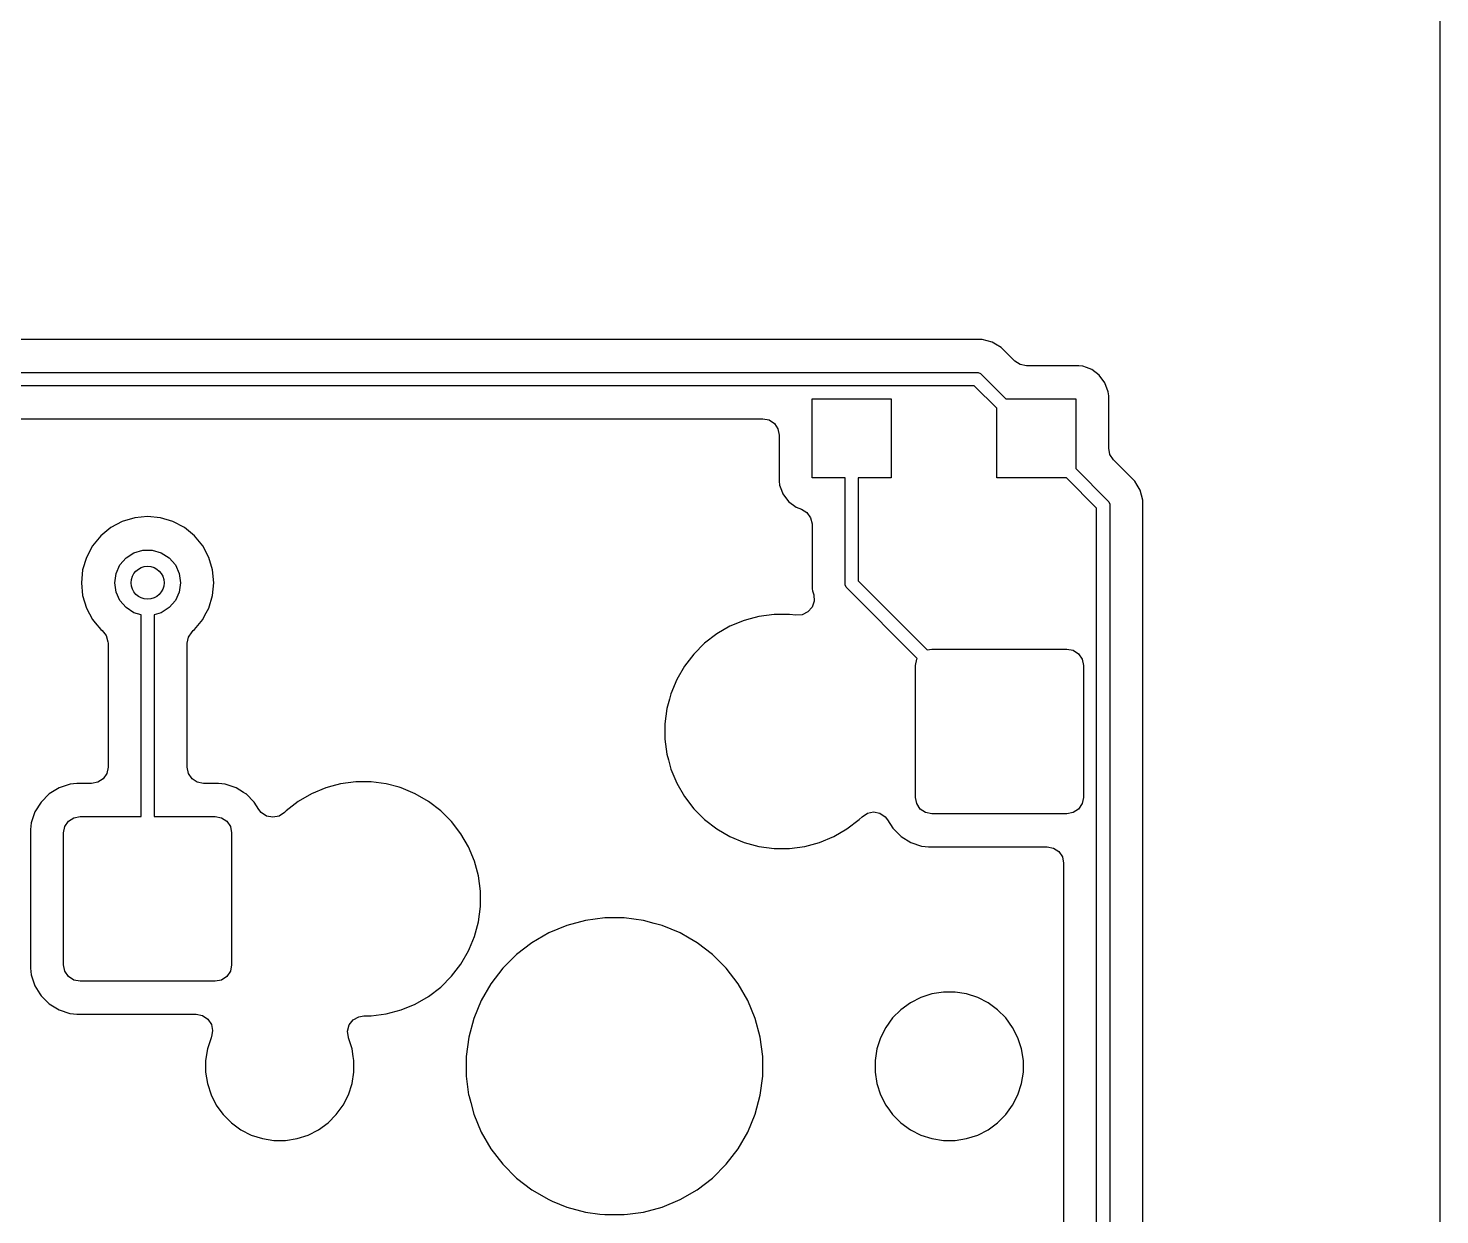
# Model space of a CAD drawing. Extents: x 17 to 170, y -181 to -32.
# Drawn here: x 147.69 to 169.11, y -150.83 to -132.83 of the extents above; entities that cross this region are included whole.
import ezdxf

# ---------------------------------------------------------------- set-up
doc = ezdxf.new("R2010")
doc.units = 0
doc.layers.add('BLACK', color=7, linetype='CONTINUOUS')

msp = doc.modelspace()

# ---------------------------------------------------------------- linework, layer by layer
at = {"layer": 'BLACK', "linetype": 'CONTINUOUS'}
for p, q in [((169.1145, -71.508899), (169.1145, -178.6411)), ((161.995666, -137.5495), (145.8065, -137.5495)), ((161.995682, -137.549499), (161.995666, -137.5495)), ((162.010943, -137.549499), (161.995682, -137.549499)), ((162.169057, -137.549499), (162.010943, -137.549499)), ((162.321781, -137.590421), (162.169057, -137.549499)), ((162.321784, -137.590422), (162.321781, -137.590421)), ((162.371903, -137.619358), (162.321784, -137.590422)), ((162.371906, -137.619361), (162.371903, -137.619358)), ((162.458716, -137.66948), (162.371906, -137.619361)), ((162.57052, -137.781284), (162.458716, -137.66948)), ((162.570521, -137.781286), (162.57052, -137.781284)), ((162.665805, -137.87657), (162.570521, -137.781286)), ((162.746587, -137.930546), (162.665805, -137.87657)), ((162.841875, -137.9495), (162.746587, -137.930546)), ((163.637873, -137.9495), (162.841875, -137.9495)), ((163.637876, -137.9495), (163.637873, -137.9495)), ((163.697481, -137.955908), (163.637876, -137.9495)), ((145.055326, -138.05), (162.09, -138.05)), ((162.09, -138.05), (162.109509, -138.051921)), ((162.109509, -138.051921), (162.145557, -138.066853)), ((162.145557, -138.066853), (162.160711, -138.079289)), ((162.160711, -138.079289), (162.531422, -138.45)), ((163.752117, -137.976286), (163.697481, -137.955908)), ((163.832331, -138.006204), (163.752117, -137.976286)), ((163.947546, -138.092454), (163.832331, -138.006204)), ((164.033796, -138.207669), (163.947546, -138.092454)), ((162.048578, -138.25), (144.881422, -138.25)), ((162.39, -138.591422), (162.048578, -138.25)), ((164.084091, -138.342517), (164.033796, -138.207669)), ((164.090499, -138.402128), (164.084091, -138.342517)), ((159.59, -139.65), (159.59, -138.45)), ((159.59, -138.45), (160.79, -138.45)), ((160.79, -138.45), (160.79, -139.65)), ((162.39, -139.65), (162.39, -138.591422)), ((162.531422, -138.45), (163.59, -138.45)), ((163.59, -138.45), (163.59, -139.508578)), ((164.090499, -138.402134), (164.090499, -138.402128)), ((164.090499, -139.198124), (164.090499, -138.402134)), ((145.289499, -138.7505), (158.8405, -138.7505)), ((158.8405, -138.7505), (158.935788, -138.769454)), ((158.935788, -138.769454), (159.01657, -138.82343)), ((159.01657, -138.82343), (159.070546, -138.904212)), ((159.070546, -138.904212), (159.0895, -138.9995)), ((159.0895, -138.9995), (159.0895, -139.697865)), ((164.109453, -139.293412), (164.090499, -139.198124)), ((164.163429, -139.374194), (164.109453, -139.293412)), ((164.375713, -139.586478), (164.163429, -139.374194)), ((160.09, -139.65), (159.59, -139.65)), ((160.09, -141.253), (160.09, -139.65)), ((160.79, -139.65), (160.29, -139.65)), ((160.29, -139.65), (160.29, -141.211578)), ((163.448578, -139.65), (162.39, -139.65)), ((163.907, -140.108422), (163.448578, -139.65)), ((163.59, -139.508578), (164.077711, -139.996289)), ((164.375716, -139.58648), (164.375713, -139.586478)), ((164.48752, -139.698284), (164.375716, -139.58648)), ((159.0895, -139.697865), (159.0895, -139.697868)), ((159.0895, -139.697868), (159.089501, -139.697872)), ((159.089501, -139.697872), (159.089546, -139.698287)), ((159.089546, -139.698287), (159.095908, -139.75748)), ((159.095908, -139.75748), (159.095909, -139.757483)), ((159.095909, -139.757483), (159.124901, -139.835216)), ((159.124901, -139.835216), (159.146204, -139.892331)), ((164.487521, -139.698286), (164.48752, -139.698284)), ((164.487522, -139.698287), (164.487521, -139.698286)), ((164.521695, -139.757478), (164.487522, -139.698287)), ((164.521698, -139.757482), (164.521695, -139.757478)), ((164.521698, -139.757483), (164.521698, -139.757482)), ((164.566577, -139.835215), (164.521698, -139.757483)), ((164.566577, -139.835216), (164.566577, -139.835215)), ((164.6075, -139.987942), (164.566577, -139.835216)), ((159.146204, -139.892331), (159.232454, -140.007546)), ((159.232454, -140.007546), (159.347669, -140.093796)), ((159.347669, -140.093796), (159.427517, -140.123577)), ((164.077711, -139.996289), (164.090147, -140.011442)), ((164.090147, -140.011442), (164.090147, -140.011443)), ((164.090147, -140.011443), (164.105079, -140.047491)), ((164.105079, -140.047491), (164.107, -140.067)), ((164.107, -140.067), (164.107, -157.083)), ((164.6075, -157.16206), (164.6075, -139.987942)), ((149.120266, -140.310029), (148.946463, -140.402929)), ((149.120274, -140.310026), (149.120266, -140.310029)), ((149.308868, -140.252816), (149.120274, -140.310026)), ((149.505, -140.2335), (149.308868, -140.252816)), ((149.701131, -140.252816), (149.505, -140.2335)), ((149.889725, -140.310026), (149.701131, -140.252816)), ((149.889733, -140.310029), (149.889725, -140.310026)), ((150.063536, -140.402929), (149.889733, -140.310029)), ((159.427517, -140.123577), (159.510171, -140.174634)), ((159.510171, -140.174634), (159.566997, -140.253437)), ((159.566997, -140.253437), (159.589341, -140.347987)), ((163.907, -157.041578), (163.907, -140.108422)), ((148.946463, -140.402929), (148.79412, -140.527955)), ((150.063539, -140.402931), (150.063536, -140.402929)), ((150.215883, -140.527958), (150.063538, -140.402931)), ((150.063538, -140.402931), (150.063539, -140.402931)), ((159.589341, -140.347987), (159.5895, -140.356877)), ((159.5895, -140.356877), (159.5895, -141.158665)), ((148.669088, -140.680304), (148.576188, -140.854107)), ((148.794114, -140.527961), (148.669088, -140.680304)), ((148.79412, -140.527955), (148.794114, -140.527961)), ((150.241246, -140.558863), (150.215883, -140.527958)), ((150.340911, -140.680304), (150.241246, -140.558863)), ((150.433811, -140.854107), (150.340911, -140.680304)), ((148.576185, -140.854115), (148.518975, -141.042709)), ((148.576188, -140.854107), (148.576185, -140.854115)), ((149.084373, -140.968521), (149.17757, -140.860966)), ((149.17757, -140.860966), (149.297292, -140.784025)), ((149.297292, -140.784025), (149.433843, -140.74393)), ((149.433843, -140.74393), (149.576157, -140.74393)), ((149.576157, -140.74393), (149.712708, -140.784025)), ((149.712708, -140.784025), (149.83243, -140.860966)), ((149.83243, -140.860966), (149.925627, -140.968521)), ((150.433812, -140.854111), (150.433811, -140.854107)), ((150.433814, -140.854114), (150.433812, -140.854111)), ((150.491024, -141.042709), (150.433814, -140.854114)), ((148.518975, -141.042709), (148.499659, -141.238841)), ((149.005, -141.238841), (149.025254, -141.097975)), ((149.025254, -141.097975), (149.084373, -140.968521)), ((149.925627, -140.968521), (149.984746, -141.097975)), ((149.984746, -141.097975), (150.005, -141.238841)), ((150.510341, -141.238841), (150.491024, -141.042709)), ((159.5895, -141.158665), (159.589499, -141.158683)), ((159.589499, -141.158683), (159.589499, -141.173943)), ((148.499659, -141.238841), (148.518975, -141.434972)), ((149.025254, -141.379707), (149.005, -141.238841)), ((149.084373, -141.509161), (149.025254, -141.379707)), ((149.984746, -141.379707), (149.925627, -141.509161)), ((150.005, -141.238841), (149.984746, -141.379707)), ((150.491024, -141.434973), (150.510341, -141.238841)), ((159.589499, -141.173943), (159.589499, -141.332057)), ((159.589499, -141.332057), (159.597172, -141.360691)), ((159.597172, -141.360691), (159.613207, -141.420536)), ((160.091921, -141.272509), (160.09, -141.253)), ((160.106853, -141.308557), (160.091921, -141.272509)), ((160.119289, -141.323711), (160.106853, -141.308557)), ((161.183591, -142.388013), (160.119289, -141.323711)), ((160.29, -141.211578), (161.337288, -142.258866)), ((148.518975, -141.434972), (148.576185, -141.623566)), ((149.17757, -141.616716), (149.084373, -141.509161)), ((149.925627, -141.509161), (149.83243, -141.616716)), ((150.433814, -141.623568), (150.491024, -141.434973)), ((159.619561, -141.517483), (159.588331, -141.609482)), ((159.613207, -141.420536), (159.619561, -141.517483)), ((148.576185, -141.623566), (148.576188, -141.623574)), ((148.576188, -141.623574), (148.669088, -141.797377)), ((148.669088, -141.797377), (148.708965, -141.845967)), ((149.297292, -141.693657), (149.17757, -141.616716)), ((149.405, -141.725282), (149.297292, -141.693657)), ((149.405, -144.785), (149.405, -141.725282)), ((149.712708, -141.693657), (149.605, -141.725282)), ((149.605, -141.725282), (149.605, -144.785)), ((149.83243, -141.616716), (149.712708, -141.693657)), ((150.215883, -141.949724), (150.34091, -141.797379)), ((150.34091, -141.797379), (150.375043, -141.73352)), ((150.375043, -141.73352), (150.433811, -141.623574)), ((150.433811, -141.623572), (150.433814, -141.623568)), ((150.433811, -141.623574), (150.433811, -141.623572)), ((158.648832, -141.785795), (158.558051, -141.81012)), ((158.782874, -141.749879), (158.648832, -141.785795)), ((158.782878, -141.749878), (158.782874, -141.749879)), ((158.78288, -141.749878), (158.782878, -141.749878)), ((159.013628, -141.7195), (158.78288, -141.749878)), ((159.246372, -141.7195), (159.013628, -141.7195)), ((159.246373, -141.7195), (159.246372, -141.7195)), ((159.340191, -141.731851), (159.246373, -141.7195)), ((159.437136, -141.725497), (159.340191, -141.731851)), ((159.524272, -141.682527), (159.437136, -141.725497)), ((159.588331, -141.609482), (159.524272, -141.682527)), ((148.708965, -141.845967), (148.794117, -141.949724)), ((148.794117, -141.949724), (148.813465, -141.965603)), ((148.813465, -141.965603), (148.875098, -142.040703)), ((150.124454, -142.062793), (150.17843, -141.982011)), ((150.17843, -141.982011), (150.196528, -141.965608)), ((150.196528, -141.965608), (150.215883, -141.949724)), ((158.141467, -142.015558), (157.956819, -142.157244)), ((158.343032, -141.899184), (158.141467, -142.015558)), ((158.343041, -141.899179), (158.343032, -141.899184)), ((158.558051, -141.81012), (158.343041, -141.899179)), ((148.875098, -142.040703), (148.903301, -142.133675)), ((148.903301, -142.133675), (148.9045, -142.158081)), ((148.9045, -142.158081), (148.9045, -144.0355)), ((150.1055, -142.158081), (150.124454, -142.062793)), ((150.1055, -144.0355), (150.1055, -142.158081)), ((157.956815, -142.157247), (157.792247, -142.321815)), ((157.956819, -142.157244), (157.956815, -142.157247)), ((157.792244, -142.321819), (157.650558, -142.506467)), ((157.792247, -142.321815), (157.792244, -142.321819)), ((161.157, -142.495), (161.17603, -142.399329)), ((161.17603, -142.399329), (161.183591, -142.388013)), ((161.337288, -142.258866), (161.407, -142.245)), ((161.407, -142.245), (163.457, -142.245)), ((163.457, -142.245), (163.552671, -142.26403)), ((163.552671, -142.26403), (163.633777, -142.318223)), ((163.633777, -142.318223), (163.68797, -142.399329)), ((163.68797, -142.399329), (163.707, -142.495)), ((157.650558, -142.506467), (157.534184, -142.708032)), ((161.157, -144.495), (161.157, -142.495)), ((163.707, -142.495), (163.707, -144.495)), ((157.534179, -142.708041), (157.44512, -142.923051)), ((157.534184, -142.708032), (157.534179, -142.708041)), ((157.423142, -143.005076), (157.384879, -143.147874)), ((157.44512, -142.923051), (157.423142, -143.005076)), ((157.384879, -143.147874), (157.3545, -143.378628)), ((157.3545, -143.378628), (157.3545, -143.611372)), ((157.3545, -143.611372), (157.384879, -143.842126)), ((157.384879, -143.842126), (157.407644, -143.927085)), ((157.407644, -143.927085), (157.44512, -144.066948)), ((148.885546, -144.130788), (148.83157, -144.21157)), ((148.9045, -144.0355), (148.885546, -144.130788)), ((150.124454, -144.130788), (150.1055, -144.0355)), ((150.17843, -144.21157), (150.124454, -144.130788)), ((157.44512, -144.066948), (157.534179, -144.281958)), ((148.160667, -144.350185), (148.011346, -144.442286)), ((148.327199, -144.295001), (148.160667, -144.350185)), ((148.429994, -144.2845), (148.327199, -144.295001)), ((148.655501, -144.2845), (148.429994, -144.2845)), ((148.750788, -144.265546), (148.655501, -144.2845)), ((148.83157, -144.21157), (148.750788, -144.265546)), ((150.259212, -144.265546), (150.17843, -144.21157)), ((150.3545, -144.2845), (150.259212, -144.265546)), ((150.580009, -144.2845), (150.3545, -144.2845)), ((150.580011, -144.2845), (150.580009, -144.2845)), ((150.631403, -144.28975), (150.580011, -144.2845)), ((150.682797, -144.295001), (150.631403, -144.28975)), ((150.682798, -144.295001), (150.682797, -144.295001)), ((150.682802, -144.295002), (150.682798, -144.295001)), ((150.849332, -144.350184), (150.682802, -144.295002)), ((150.849332, -144.350185), (150.84933, -144.350184)), ((150.84933, -144.350184), (150.849332, -144.350184)), ((150.849334, -144.350186), (150.849332, -144.350185)), ((150.962436, -144.419948), (150.849334, -144.350186)), ((152.208051, -144.35012), (151.993041, -144.439179)), ((152.298832, -144.325795), (152.208051, -144.35012)), ((152.432874, -144.289879), (152.298832, -144.325795)), ((152.432878, -144.289878), (152.432874, -144.289879)), ((152.43288, -144.289878), (152.432878, -144.289878)), ((152.663628, -144.2595), (152.43288, -144.289878)), ((152.896372, -144.2595), (152.663628, -144.2595)), ((153.127119, -144.289878), (152.896372, -144.2595)), ((153.127126, -144.289879), (153.127119, -144.289878)), ((153.320271, -144.341632), (153.127126, -144.289879)), ((153.351948, -144.35012), (153.320271, -144.341632)), ((153.566958, -144.439179), (153.351948, -144.35012)), ((157.534179, -144.281958), (157.534184, -144.281967)), ((157.534184, -144.281967), (157.534185, -144.281969)), ((157.534185, -144.281969), (157.650558, -144.483532)), ((147.887286, -144.566346), (147.795184, -144.715668)), ((148.011346, -144.442286), (147.887286, -144.566346)), ((150.993615, -144.439179), (150.962436, -144.419948)), ((150.998656, -144.442288), (150.993615, -144.439179)), ((151.122712, -144.566344), (150.998656, -144.442288)), ((151.122713, -144.566346), (151.122712, -144.566344)), ((151.122714, -144.566347), (151.122713, -144.566346)), ((151.192012, -144.678698), (151.122714, -144.566347)), ((151.791467, -144.555558), (151.606819, -144.697244)), ((151.993032, -144.439184), (151.791467, -144.555558)), ((151.993041, -144.439179), (151.993032, -144.439184)), ((153.566967, -144.439184), (153.566958, -144.439179)), ((153.566969, -144.439185), (153.566967, -144.439184)), ((153.768532, -144.555558), (153.566969, -144.439185)), ((153.953181, -144.697244), (153.768532, -144.555558)), ((157.650558, -144.483532), (157.792244, -144.668181)), ((161.17603, -144.590671), (161.157, -144.495)), ((161.230223, -144.671777), (161.17603, -144.590671)), ((163.68797, -144.590671), (163.633777, -144.671777)), ((163.707, -144.495), (163.68797, -144.590671)), ((147.795184, -144.715668), (147.740002, -144.882197)), ((148.303223, -144.858223), (148.384329, -144.80403)), ((148.384329, -144.80403), (148.48, -144.785)), ((148.48, -144.785), (149.405, -144.785)), ((149.605, -144.785), (150.53, -144.785)), ((150.53, -144.785), (150.625671, -144.80403)), ((150.625671, -144.80403), (150.706777, -144.858223)), ((151.227869, -144.724048), (151.192012, -144.678698)), ((151.308649, -144.778026), (151.227869, -144.724048)), ((151.403937, -144.796981), (151.308649, -144.778026)), ((151.499226, -144.778028), (151.403937, -144.796981)), ((151.580008, -144.724053), (151.499226, -144.778028)), ((151.606805, -144.697256), (151.580008, -144.724053)), ((151.606819, -144.697244), (151.606805, -144.697256)), ((154.117756, -144.861819), (153.953181, -144.697244)), ((157.792244, -144.668181), (157.956819, -144.832756)), ((160.303181, -144.832756), (160.346686, -144.789251)), ((160.346686, -144.789251), (160.427466, -144.735274)), ((160.427466, -144.735274), (160.522754, -144.716319)), ((160.522754, -144.716319), (160.618043, -144.735272)), ((160.618043, -144.735272), (160.698825, -144.789248)), ((160.698825, -144.789248), (160.734685, -144.8346)), ((161.311329, -144.72597), (161.230223, -144.671777)), ((161.407, -144.745), (161.311329, -144.72597)), ((163.457, -144.745), (161.407, -144.745)), ((163.552671, -144.72597), (163.457, -144.745)), ((163.633777, -144.671777), (163.552671, -144.72597)), ((147.740001, -144.882204), (147.7295, -144.984988)), ((147.7295, -144.984988), (147.7295, -147.085006)), ((147.740002, -144.882197), (147.740001, -144.882204)), ((148.23, -145.035), (148.24903, -144.939329)), ((148.24903, -144.939329), (148.303223, -144.858223)), ((150.706777, -144.858223), (150.76097, -144.939329)), ((150.76097, -144.939329), (150.78, -145.035)), ((154.259442, -145.046468), (154.117756, -144.861819)), ((157.956819, -144.832756), (158.141468, -144.974442)), ((158.141468, -144.974442), (158.343031, -145.090815)), ((159.916969, -145.090815), (160.118532, -144.974442)), ((160.118532, -144.974442), (160.303181, -144.832756)), ((160.734685, -144.8346), (160.814285, -144.963652)), ((160.814285, -144.963652), (160.814286, -144.963653)), ((160.814286, -144.963653), (160.814288, -144.963656)), ((160.814288, -144.963656), (160.938344, -145.087712)), ((148.23, -147.035), (148.23, -145.035)), ((150.78, -145.035), (150.78, -147.035)), ((154.375815, -145.248031), (154.259442, -145.046468)), ((158.343031, -145.090815), (158.343034, -145.090816)), ((158.343034, -145.090816), (158.343041, -145.09082)), ((158.343041, -145.09082), (158.558051, -145.179879)), ((158.558051, -145.179879), (158.558055, -145.17988)), ((158.558055, -145.17988), (158.55806, -145.179882)), ((158.55806, -145.179882), (158.782874, -145.240121)), ((159.477126, -145.240121), (159.70194, -145.179882)), ((159.70194, -145.179882), (159.701945, -145.179879)), ((159.701945, -145.179879), (159.701948, -145.179879)), ((159.701948, -145.179879), (159.916958, -145.09082)), ((159.916958, -145.09082), (159.916961, -145.090818)), ((159.916961, -145.090818), (159.916969, -145.090815)), ((160.938344, -145.087712), (161.087666, -145.179814)), ((161.087666, -145.179814), (161.087669, -145.179815)), ((161.087669, -145.179815), (161.087667, -145.179815)), ((161.087667, -145.179815), (161.25131, -145.23404)), ((161.25131, -145.23404), (161.254203, -145.234999)), ((161.254203, -145.234999), (161.356991, -145.2455)), ((154.375815, -145.248032), (154.375815, -145.248031)), ((154.37582, -145.248041), (154.375815, -145.248032)), ((154.464879, -145.463051), (154.37582, -145.248041)), ((158.782874, -145.240121), (159.013628, -145.2705)), ((159.013628, -145.2705), (159.246372, -145.2705)), ((159.246372, -145.2705), (159.477126, -145.240121)), ((161.356991, -145.2455), (163.1575, -145.245499)), ((163.1575, -145.245499), (163.252788, -145.264453)), ((163.252788, -145.264453), (163.333569, -145.318429)), ((163.333569, -145.318429), (163.387546, -145.399211)), ((163.387546, -145.399211), (163.4065, -145.494499)), ((154.46488, -145.463055), (154.464879, -145.463051)), ((154.464882, -145.46306), (154.46488, -145.463055)), ((154.525121, -145.687874), (154.464882, -145.46306)), ((163.4065, -145.494499), (163.4065, -156.731125)), ((154.5555, -145.918628), (154.525121, -145.687874)), ((154.5555, -146.151372), (154.5555, -145.918628)), ((154.525121, -146.382126), (154.5555, -146.151372)), ((154.464882, -146.60694), (154.525121, -146.382126)), ((155.865049, -146.43936), (155.5925, -146.552253)), ((156.150011, -146.363006), (155.865049, -146.43936)), ((156.442493, -146.3245), (156.150011, -146.363006)), ((156.442494, -146.3245), (156.442493, -146.3245)), ((156.737506, -146.3245), (156.442494, -146.3245)), ((156.737507, -146.3245), (156.737506, -146.3245)), ((157.029989, -146.363006), (156.737507, -146.3245)), ((157.029993, -146.363007), (157.029988, -146.363006)), ((157.029988, -146.363006), (157.029989, -146.363006)), ((157.191555, -146.406297), (157.029993, -146.363007)), ((157.31495, -146.43936), (157.191555, -146.406297)), ((157.587499, -146.552253), (157.31495, -146.43936)), ((154.389502, -146.788927), (154.464879, -146.606948)), ((154.464879, -146.606945), (154.464882, -146.60694)), ((154.464879, -146.606948), (154.464879, -146.606945)), ((155.337005, -146.699762), (155.102963, -146.879349)), ((155.33701, -146.699759), (155.337005, -146.699762)), ((155.592496, -146.552255), (155.33701, -146.699759)), ((155.5925, -146.552253), (155.592496, -146.552255)), ((157.587503, -146.552255), (157.587499, -146.552253)), ((157.587505, -146.552256), (157.587503, -146.552255)), ((157.587507, -146.552257), (157.587505, -146.552256)), ((157.72357, -146.630813), (157.587507, -146.552257)), ((157.842989, -146.699759), (157.72357, -146.630813)), ((157.842994, -146.699762), (157.842989, -146.699759)), ((158.077036, -146.879349), (157.842994, -146.699762)), ((154.259442, -147.023532), (154.375815, -146.821969)), ((154.375815, -146.821969), (154.389502, -146.788927)), ((155.102963, -146.879349), (154.894349, -147.087963)), ((158.077037, -146.87935), (158.077036, -146.879349)), ((158.077042, -146.879354), (158.077037, -146.87935)), ((158.285646, -147.087958), (158.077042, -146.879354)), ((147.7295, -147.085006), (147.740001, -147.1878)), ((148.24903, -147.130671), (148.23, -147.035)), ((148.303223, -147.211777), (148.24903, -147.130671)), ((150.76097, -147.130671), (150.706777, -147.211777)), ((150.78, -147.035), (150.76097, -147.130671)), ((154.117756, -147.208181), (154.259442, -147.023532)), ((154.894349, -147.087963), (154.714762, -147.322005)), ((158.465238, -147.322006), (158.285646, -147.087958)), ((147.740001, -147.1878), (147.795185, -147.354332)), ((147.795185, -147.354332), (147.870978, -147.477214)), ((148.384329, -147.26597), (148.303223, -147.211777)), ((148.48, -147.285), (148.384329, -147.26597)), ((150.53, -147.285), (148.48, -147.285)), ((150.625671, -147.26597), (150.53, -147.285)), ((150.706777, -147.211777), (150.625671, -147.26597)), ((153.768532, -147.514442), (153.953181, -147.372756)), ((153.953181, -147.372756), (154.117756, -147.208181)), ((154.714759, -147.32201), (154.567255, -147.577496)), ((154.714762, -147.322005), (154.714759, -147.32201)), ((158.612743, -147.577493), (158.465238, -147.322006)), ((147.870978, -147.477214), (147.887288, -147.503656)), ((147.887288, -147.503656), (148.011344, -147.627712)), ((153.566969, -147.630815), (153.768532, -147.514442)), ((154.567253, -147.5775), (154.45436, -147.850049)), ((154.567255, -147.577496), (154.567253, -147.5775)), ((158.725639, -147.850048), (158.612743, -147.577493)), ((161.237947, -147.531963), (161.08011, -147.612385)), ((161.237956, -147.531959), (161.237947, -147.531963)), ((161.237958, -147.531958), (161.237956, -147.531958)), ((161.237956, -147.531958), (161.237956, -147.531959)), ((161.406445, -147.477214), (161.237958, -147.531958)), ((161.406448, -147.477213), (161.406445, -147.477214)), ((161.40645, -147.477213), (161.406448, -147.477213)), ((161.406456, -147.477211), (161.40645, -147.477213)), ((161.581411, -147.4495), (161.406456, -147.477211)), ((161.581421, -147.4495), (161.581411, -147.4495)), ((161.758579, -147.4495), (161.581421, -147.4495)), ((161.758588, -147.4495), (161.758579, -147.4495)), ((161.933543, -147.477211), (161.758588, -147.4495)), ((161.933549, -147.477213), (161.933543, -147.477211)), ((161.933555, -147.477214), (161.933549, -147.477213)), ((162.102042, -147.531958), (161.933555, -147.477214)), ((162.10205, -147.531962), (162.102042, -147.531958)), ((162.102052, -147.531963), (162.10205, -147.531962)), ((162.259889, -147.612385), (162.102052, -147.531963)), ((148.011344, -147.627712), (148.160666, -147.719814)), ((148.160666, -147.719814), (148.160669, -147.719815)), ((148.160669, -147.719815), (148.160667, -147.719815)), ((148.160667, -147.719815), (148.32431, -147.77404)), ((148.32431, -147.77404), (148.327203, -147.774999)), ((148.327203, -147.774999), (148.429991, -147.7855)), ((148.429991, -147.7855), (150.242761, -147.785499)), ((150.242761, -147.785499), (150.338049, -147.804453)), ((150.338049, -147.804453), (150.41883, -147.858429)), ((152.896372, -147.8105), (153.127126, -147.780121)), ((153.127126, -147.780121), (153.35194, -147.719882)), ((153.35194, -147.719882), (153.351945, -147.719879)), ((153.351945, -147.719879), (153.351948, -147.719879)), ((153.351948, -147.719879), (153.566958, -147.63082)), ((153.566958, -147.63082), (153.566961, -147.630818)), ((153.566961, -147.630818), (153.566969, -147.630815)), ((160.936789, -147.716514), (160.811514, -147.841789)), ((161.08011, -147.612385), (160.936789, -147.716514)), ((162.40321, -147.716514), (162.259889, -147.612385)), ((162.403214, -147.716517), (162.40321, -147.716514)), ((162.528483, -147.841786), (162.403214, -147.716517)), ((150.41883, -147.858429), (150.472807, -147.939211)), ((150.472807, -147.939211), (150.491761, -148.034499)), ((152.539507, -148.039962), (152.565879, -147.946455)), ((152.565879, -147.946455), (152.626028, -147.870158)), ((152.626028, -147.870158), (152.710795, -147.822686)), ((152.710795, -147.822686), (152.787739, -147.8105)), ((152.787739, -147.8105), (152.896372, -147.8105)), ((154.45436, -147.850049), (154.378006, -148.135011)), ((158.801993, -148.135007), (158.725639, -147.850048)), ((160.707385, -147.98511), (160.626963, -148.142947)), ((160.811514, -147.841789), (160.707385, -147.98511)), ((162.632614, -147.98511), (162.528483, -147.841786)), ((162.713042, -148.142958), (162.632614, -147.98511)), ((150.466958, -148.142958), (150.412214, -148.311445)), ((150.468935, -148.138185), (150.466958, -148.142956)), ((150.466958, -148.142956), (150.466958, -148.142958)), ((150.472807, -148.129787), (150.468935, -148.138185)), ((150.491761, -148.034499), (150.472807, -148.129787)), ((152.550925, -148.136444), (152.539507, -148.039962)), ((152.55304, -148.142955), (152.550925, -148.136444)), ((152.553042, -148.142958), (152.55304, -148.142955)), ((152.607786, -148.311445), (152.553042, -148.142958)), ((154.378006, -148.135011), (154.3395, -148.427493)), ((158.8405, -148.427494), (158.801993, -148.135007)), ((160.626958, -148.142958), (160.572214, -148.311445)), ((160.626963, -148.142947), (160.626958, -148.142956)), ((160.626958, -148.142956), (160.626958, -148.142958)), ((162.767786, -148.311445), (162.713042, -148.142958)), ((150.412211, -148.311456), (150.3845, -148.486411)), ((150.412213, -148.31145), (150.412211, -148.311456)), ((150.412214, -148.311445), (150.412213, -148.311448)), ((150.412213, -148.311448), (150.412213, -148.31145)), ((152.607787, -148.311454), (152.607786, -148.311445)), ((152.607788, -148.311456), (152.607787, -148.311454)), ((152.626167, -148.427493), (152.607788, -148.311456)), ((152.635499, -148.486411), (152.626167, -148.427493)), ((154.3395, -148.427493), (154.3395, -148.722506)), ((158.8405, -148.486411), (158.8405, -148.427494)), ((160.572211, -148.311456), (160.5445, -148.486411)), ((160.572213, -148.31145), (160.572211, -148.311456)), ((160.572214, -148.311445), (160.572213, -148.311448)), ((160.572213, -148.311448), (160.572213, -148.31145)), ((162.767787, -148.311454), (162.767786, -148.311445)), ((162.767788, -148.311456), (162.767787, -148.311454)), ((162.795499, -148.486411), (162.767788, -148.311456)), ((150.3845, -148.486411), (150.3845, -148.663588)), ((150.3845, -148.663588), (150.412211, -148.838543)), ((152.607786, -148.838555), (152.6355, -148.663579)), ((152.635499, -148.486418), (152.635499, -148.486411)), ((152.6355, -148.486421), (152.635499, -148.486418)), ((152.6355, -148.663579), (152.6355, -148.486421)), ((158.8405, -148.722506), (158.8405, -148.486411)), ((160.5445, -148.486411), (160.5445, -148.663588)), ((160.5445, -148.663588), (160.572211, -148.838543)), ((162.767786, -148.838555), (162.7955, -148.663579)), ((162.795499, -148.486418), (162.795499, -148.486411)), ((162.7955, -148.486421), (162.795499, -148.486418)), ((162.7955, -148.663579), (162.7955, -148.486421)), ((150.412211, -148.838543), (150.412213, -148.838549)), ((150.412213, -148.838549), (150.412214, -148.838555)), ((150.412214, -148.838555), (150.466958, -149.007042)), ((152.553042, -149.007042), (152.607786, -148.838555)), ((154.3395, -148.722506), (154.376961, -149.007052)), ((158.801993, -149.014993), (158.8405, -148.722506)), ((160.572211, -148.838543), (160.572213, -148.838549)), ((160.572213, -148.838549), (160.572214, -148.838555)), ((160.572214, -148.838555), (160.626958, -149.007042)), ((162.713042, -149.007042), (162.767786, -148.838555)), ((150.466958, -149.007042), (150.466959, -149.007043)), ((150.466959, -149.007043), (150.466963, -149.007052)), ((150.466963, -149.007052), (150.547385, -149.164889)), ((152.472614, -149.16489), (152.553042, -149.007042)), ((154.376961, -149.007052), (154.378007, -149.014993)), ((154.378007, -149.014993), (154.407904, -149.12657)), ((158.725639, -149.299952), (158.801993, -149.014993)), ((160.626958, -149.007042), (160.626959, -149.007043)), ((160.626959, -149.007043), (160.626963, -149.007052)), ((160.626963, -149.007052), (160.707385, -149.164889)), ((162.632614, -149.16489), (162.713042, -149.007042)), ((150.547385, -149.164889), (150.602262, -149.240421)), ((150.602262, -149.240421), (150.651517, -149.308214)), ((152.368483, -149.308214), (152.472614, -149.16489)), ((154.407904, -149.12657), (154.45436, -149.29995)), ((154.45436, -149.29995), (154.567253, -149.572499)), ((158.612743, -149.572507), (158.725639, -149.299952)), ((160.707385, -149.164889), (160.762262, -149.240421)), ((160.762262, -149.240421), (160.811517, -149.308214)), ((162.528483, -149.308214), (162.632614, -149.16489)), ((150.651517, -149.308214), (150.776786, -149.433483)), ((150.776786, -149.433483), (150.92011, -149.537614)), ((152.09989, -149.537614), (152.243214, -149.433483)), ((152.243214, -149.433483), (152.368483, -149.308214)), ((160.811517, -149.308214), (160.936786, -149.433483)), ((160.936786, -149.433483), (161.08011, -149.537614)), ((162.25989, -149.537614), (162.403214, -149.433483)), ((162.403214, -149.433483), (162.528483, -149.308214)), ((150.92011, -149.537614), (151.077958, -149.618042)), ((151.077958, -149.618042), (151.246445, -149.672786)), ((151.246445, -149.672786), (151.246454, -149.672787)), ((151.246454, -149.672787), (151.246456, -149.672788)), ((151.246456, -149.672788), (151.421411, -149.700499)), ((151.421411, -149.700499), (151.421418, -149.700499)), ((151.421418, -149.700499), (151.421421, -149.7005)), ((151.421421, -149.7005), (151.421424, -149.7005)), ((151.421424, -149.7005), (151.598576, -149.7005)), ((151.598576, -149.7005), (151.598579, -149.7005)), ((151.598579, -149.7005), (151.598582, -149.700499)), ((151.598582, -149.700499), (151.598588, -149.700499)), ((151.598588, -149.700499), (151.773543, -149.672788)), ((151.773543, -149.672787), (151.773555, -149.672786)), ((151.773543, -149.672788), (151.773543, -149.672787)), ((151.773555, -149.672786), (151.942042, -149.618042)), ((151.942042, -149.618042), (152.09989, -149.537614)), ((154.567253, -149.572499), (154.567255, -149.572503)), ((154.567255, -149.572503), (154.567257, -149.572507)), ((154.567257, -149.572507), (154.714762, -149.827994)), ((158.465238, -149.827994), (158.612743, -149.572507)), ((161.08011, -149.537614), (161.237958, -149.618042)), ((161.237958, -149.618042), (161.406445, -149.672786)), ((161.406445, -149.672786), (161.406454, -149.672787)), ((161.406454, -149.672787), (161.406456, -149.672788)), ((161.406456, -149.672788), (161.581411, -149.700499)), ((161.581411, -149.700499), (161.581418, -149.700499)), ((161.581418, -149.700499), (161.581421, -149.7005)), ((161.581421, -149.7005), (161.581424, -149.7005)), ((161.581424, -149.7005), (161.758576, -149.7005)), ((161.758576, -149.7005), (161.758579, -149.7005)), ((161.758579, -149.7005), (161.758582, -149.700499)), ((161.758582, -149.700499), (161.758588, -149.700499)), ((161.758588, -149.700499), (161.933543, -149.672788)), ((161.933543, -149.672787), (161.933555, -149.672786)), ((161.933543, -149.672788), (161.933543, -149.672787)), ((161.933555, -149.672786), (162.102042, -149.618042)), ((162.102042, -149.618042), (162.25989, -149.537614)), ((154.714762, -149.827994), (154.894354, -150.062042)), ((158.285646, -150.062042), (158.465238, -149.827994)), ((154.894354, -150.062042), (155.102958, -150.270646)), ((158.077042, -150.270646), (158.285646, -150.062042)), ((155.102958, -150.270646), (155.337006, -150.450238)), ((157.842994, -150.450238), (158.077042, -150.270646)), ((155.337006, -150.450238), (155.592493, -150.597743)), ((157.587507, -150.597743), (157.842994, -150.450238)), ((155.592493, -150.597743), (155.592498, -150.597745)), ((155.592498, -150.597745), (155.5925, -150.597746)), ((155.5925, -150.597746), (155.645718, -150.619789)), ((155.645718, -150.619789), (155.865048, -150.710639)), ((155.865048, -150.710639), (156.150007, -150.786993)), ((156.150007, -150.786993), (156.369372, -150.815873)), ((156.786253, -150.819082), (157.029993, -150.786993)), ((157.029993, -150.786993), (157.314952, -150.710639)), ((157.314952, -150.710639), (157.587507, -150.597743)), ((156.369372, -150.815873), (156.442493, -150.8255)), ((156.442493, -150.8255), (156.442494, -150.8255)), ((156.442494, -150.8255), (156.737507, -150.8255)), ((156.737507, -150.8255), (156.786253, -150.819082))]:
    msp.add_line(p, q, dxfattribs=at)
at = {"layer": 'BLACK'}
msp.add_circle((149.505, -141.238841), 0.25, dxfattribs=at)

doc.saveas('drawing.dxf')
